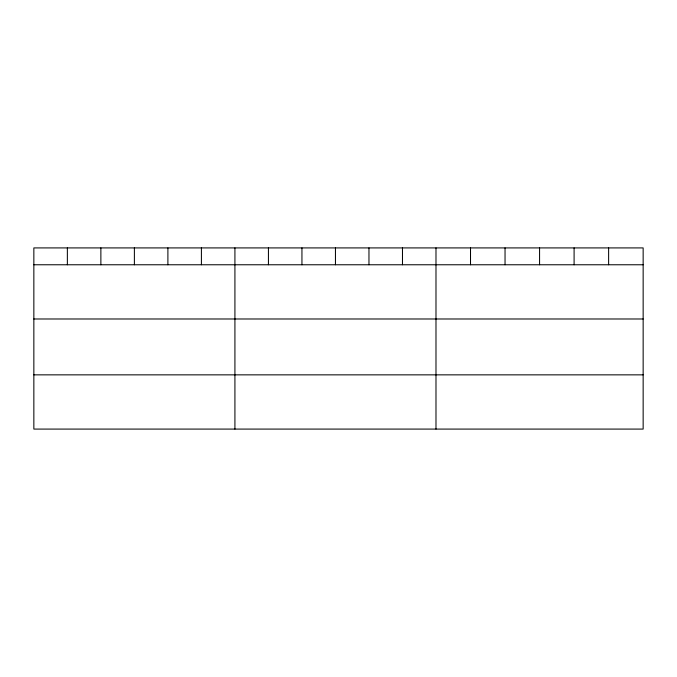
<?xml version="1.0" encoding="UTF-8"?>
<svg xmlns="http://www.w3.org/2000/svg" width="677" height="677" viewBox="0 0 677 677"><rect width="100%" height="100%" fill="white"/><g stroke="black" fill="none" stroke-linecap="round" stroke-linejoin="round"><path stroke-width="1.02" d="M643.15 264.766L643.15 429.083L33.85 429.083L33.85 247.917L643.15 247.917L643.15 264.766L33.85 264.766M33.85 318.985L643.15 318.985M33.85 374.855L643.15 374.855M608.623 247.917L608.623 264.766M574.096 247.917L574.096 264.766M539.569 247.917L539.569 264.766M505.042 247.917L505.042 264.766M470.515 247.917L470.515 264.766M435.988 247.917L435.988 429.083M402.476 247.917L402.476 264.766M368.965 247.917L368.965 264.766M335.453 247.917L335.453 264.766M301.942 247.917L301.942 264.766M268.43 247.917L268.43 264.766M234.919 247.917L234.919 429.083M201.407 247.917L201.407 264.766M167.896 247.917L167.896 264.766M134.385 247.917L134.385 264.766M100.873 247.917L100.873 264.766M67.361 247.917L67.361 264.766"/></g></svg>
